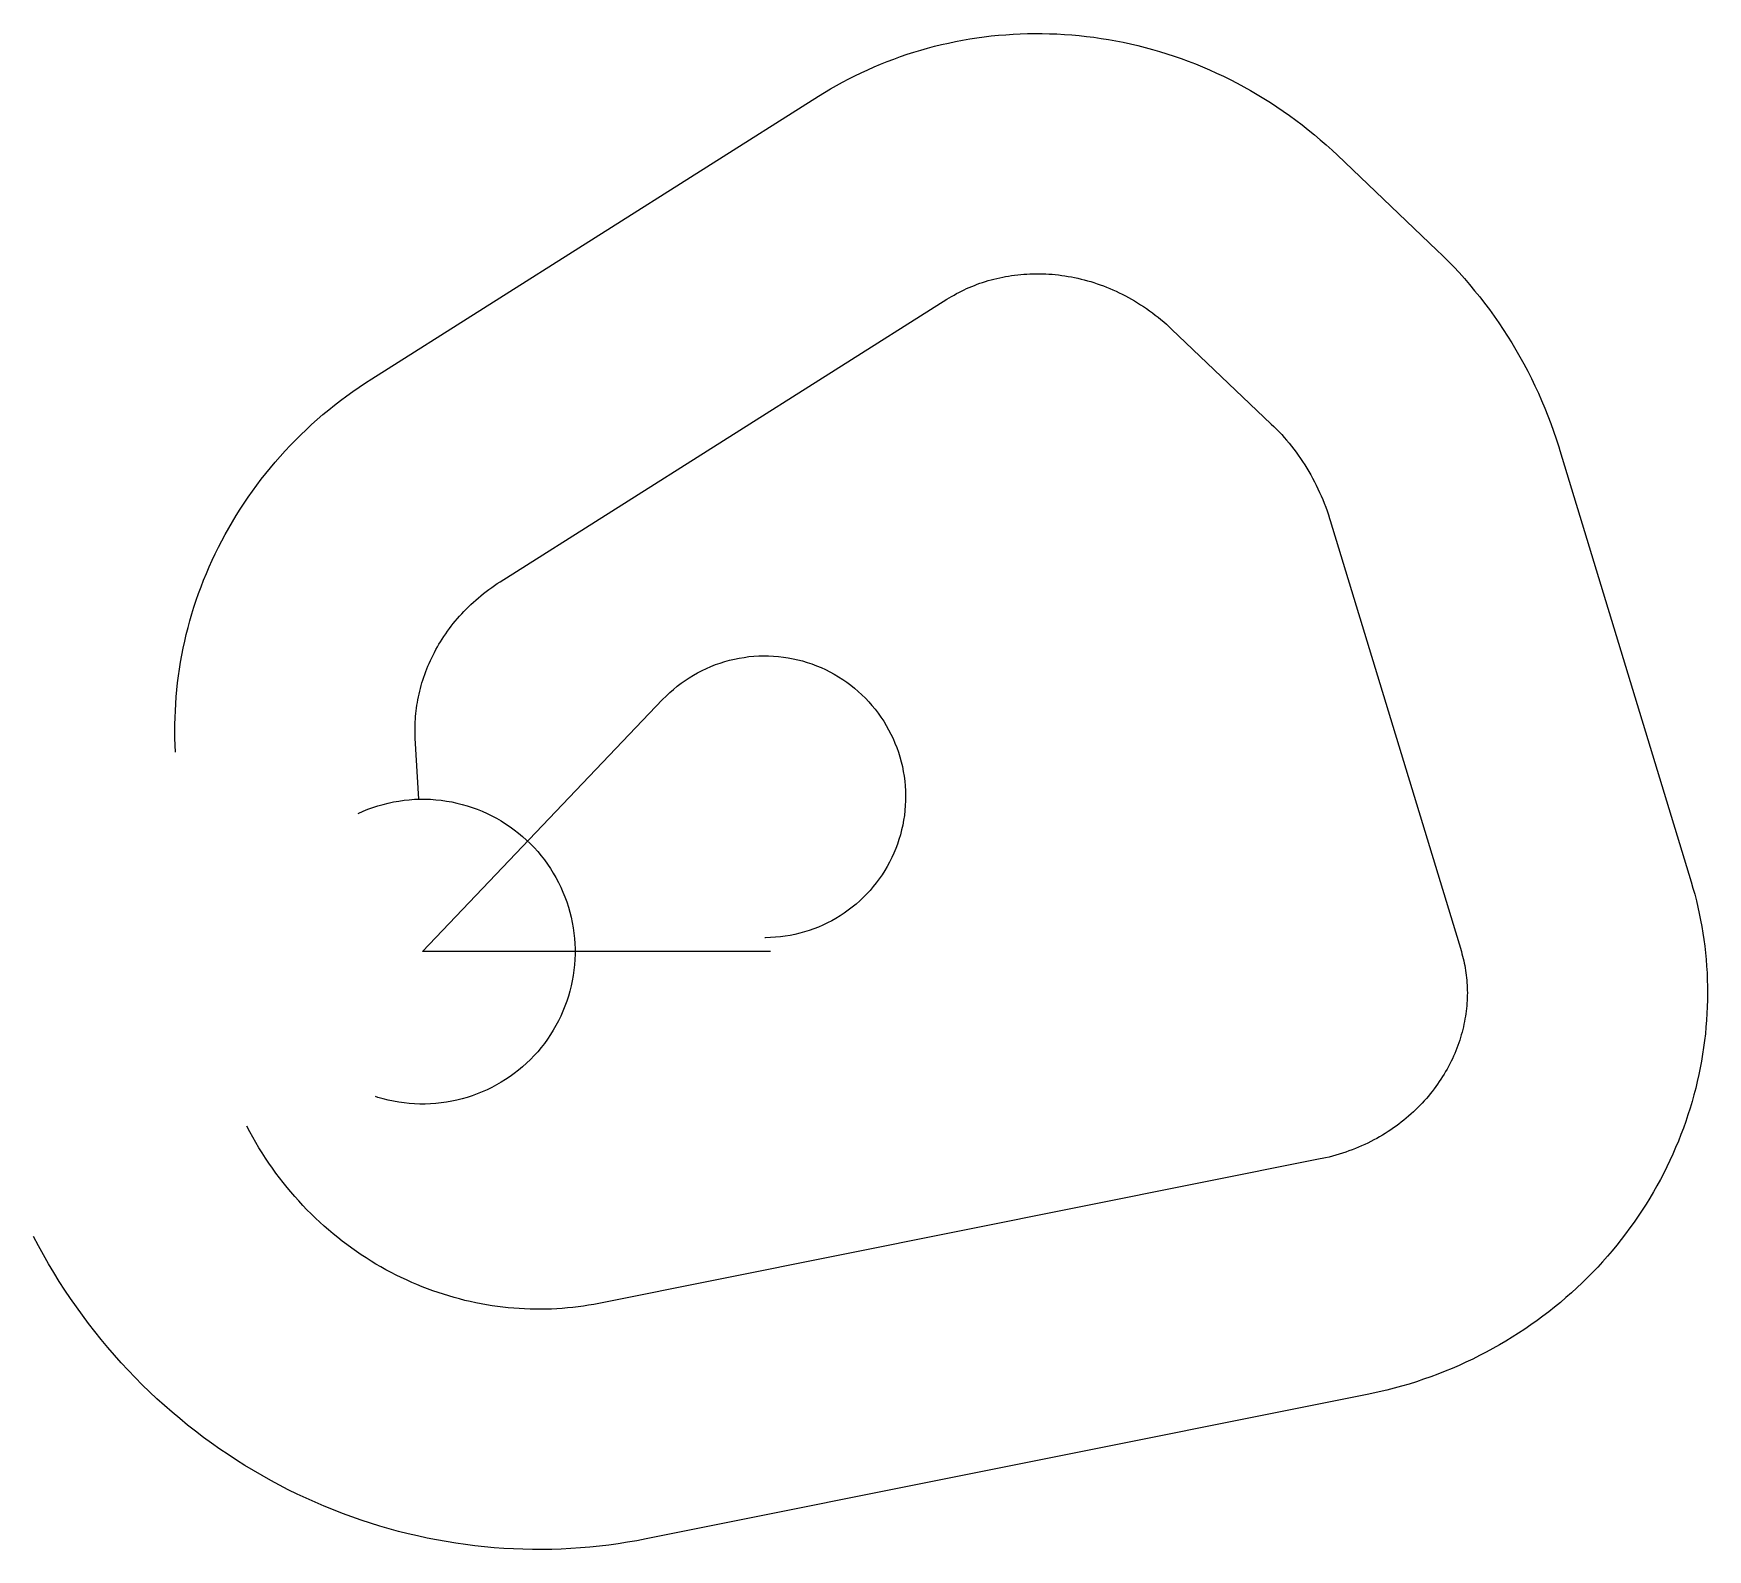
# Model space of a CAD drawing. Header units: metres. Extents: x -7452 to 24609, y -11449 to 17581.
import ezdxf

# ---------------------------------------------------------------- set-up
doc = ezdxf.new("R2010")
doc.units = ezdxf.units.M

msp = doc.modelspace()

# ---------------------------------------------------------------- linework, layer by layer
at = {"layer": 'Boundry', "color": 1}
for p, q in [((-972, 10969), (7583, 16380)), ((17519, 15251), (19427, 13434)), ((1486, 7081), (10042, 12492)), ((14346, 11920), (16254, 10103)), ((21782, 9596), (24294, 1339)), ((17382, 8258), (19894, 0)), ((-71, 2919), (-139, 4086)), ((17189, -3971), (3378, -6736)), ((18092, -8482), (4281, -11247))]:
    msp.add_line(p, q, dxfattribs=at)
at = {"layer": 'NorminalTrack', "color": 1}
msp.add_lwpolyline([(6666, 0), (0, 0), (4597, 4827), (4597, 4827), (4664, 4894), (4732, 4959), (4803, 5021), (4875, 5081), (4950, 5138), (5027, 5192), (5106, 5244), (5186, 5293), (5268, 5340), (5352, 5383), (5437, 5423), (5523, 5461), (5611, 5495), (5700, 5526), (5790, 5555), (5881, 5580), (5972, 5601), (6065, 5620), (6158, 5635), (6251, 5648), (6345, 5656), (6439, 5662), (6533, 5664), (6627, 5663), (6721, 5659), (6815, 5651), (6909, 5641), (7002, 5626), (7095, 5609), (7187, 5589), (7278, 5565), (7368, 5538), (7457, 5508), (7546, 5475), (7632, 5438), (7718, 5399), (7802, 5357), (7885, 5312), (7966, 5264), (8046, 5213), (8123, 5160), (8199, 5104), (8272, 5045), (8344, 4983), (8413, 4920), (8480, 4854), (8545, 4785), (8607, 4714), (8667, 4642), (8724, 4567), (8779, 4490), (8831, 4411), (8880, 4331), (8926, 4249), (8969, 4165), (9010, 4080), (9047, 3994), (9082, 3906), (9113, 3817), (9141, 3727), (9166, 3636), (9188, 3545), (9206, 3452), (9222, 3359), (9234, 3266), (9243, 3172), (9248, 3078), (9251, 2984), (9250, 2890), (9245, 2796), (9238, 2702), (9227, 2608), (9213, 2515), (9196, 2422), (9175, 2330), (9151, 2239), (9124, 2149), (9094, 2060), (9061, 1972), (9025, 1885), (8986, 1799), (8943, 1715), (8898, 1632), (8850, 1551), (8800, 1472), (8746, 1394), (8690, 1318), (8631, 1245), (8570, 1173), (8506, 1104), (8440, 1037), (8371, 972), (8301, 910), (8228, 850), (8153, 793), (8076, 738), (7998, 686), (7917, 637), (7835, 591), (7752, 548), (7666, 507), (7580, 470), (7492, 436), (7403, 404), (7314, 376), (7223, 351), (7131, 329), (7039, 311), (6946, 295), (6852, 283), (6759, 274), (6664, 269), (6570, 266), (6552, 266)], dxfattribs=at)
at = {"layer": 'WindSpiral', "color": 5}
for points in [[(7583, 16380), (7696, 16450), (7811, 16518), (7926, 16585), (8043, 16649), (8162, 16711), (8281, 16772), (8402, 16830), (8525, 16887), (8648, 16941), (8772, 16994), (8898, 17044), (9025, 17092), (9152, 17138), (9281, 17182), (9411, 17224), (9541, 17263), (9673, 17300), (9805, 17335), (9939, 17368), (10073, 17398), (10207, 17427), (10343, 17453), (10479, 17476), (10616, 17497), (10753, 17516), (10891, 17533), (11029, 17547), (11168, 17558), (11308, 17568), (11447, 17574), (11587, 17579), (11728, 17581), (11868, 17580), (12009, 17577), (12150, 17572), (12291, 17564), (12432, 17554), (12573, 17541), (12714, 17526), (12855, 17508), (12996, 17488), (13137, 17465), (13278, 17440), (13418, 17412), (13559, 17381), (13698, 17349), (13838, 17313), (13977, 17276), (14116, 17235), (14254, 17193), (14391, 17147), (14528, 17100), (14665, 17050), (14801, 16997), (14936, 16942), (15070, 16884), (15203, 16824), (15336, 16762), (15468, 16697), (15598, 16630), (15728, 16561), (15857, 16489), (15985, 16414), (16111, 16338), (16237, 16259), (16361, 16178), (16484, 16094), (16605, 16008), (16726, 15920), (16845, 15830), (16962, 15737), (17079, 15643), (17193, 15546), (17306, 15447), (17418, 15346), (17519, 15251)], [(19427, 13434), (19535, 13329), (19642, 13221), (19747, 13112), (19850, 13001), (19952, 12888), (20052, 12773), (20149, 12656), (20245, 12537), (20339, 12416), (20431, 12294), (20521, 12169), (20609, 12043), (20695, 11915), (20779, 11786), (20860, 11655), (20940, 11522), (21017, 11388), (21092, 11252), (21165, 11115), (21235, 10976), (21303, 10836), (21369, 10694), (21432, 10551), (21493, 10407), (21551, 10262), (21607, 10115), (21661, 9967), (21712, 9818), (21760, 9668), (21782, 9596)], [(10042, 12492), (10087, 12520), (10132, 12547), (10178, 12573), (10225, 12599), (10272, 12624), (10320, 12648), (10369, 12672), (10418, 12695), (10468, 12717), (10519, 12738), (10570, 12758), (10621, 12778), (10673, 12797), (10726, 12815), (10779, 12832), (10833, 12848), (10888, 12863), (10942, 12878), (10998, 12892), (11053, 12904), (11110, 12916), (11166, 12927), (11223, 12937), (11281, 12946), (11338, 12953), (11397, 12960), (11455, 12966), (11514, 12971), (11573, 12975), (11633, 12978), (11692, 12980), (11752, 12981), (11813, 12981), (11873, 12979), (11934, 12977), (11995, 12974), (12056, 12969), (12117, 12964), (12178, 12957), (12240, 12949), (12301, 12940), (12363, 12930), (12425, 12919), (12486, 12907), (12548, 12894), (12610, 12879), (12671, 12864), (12733, 12847), (12795, 12829), (12856, 12810), (12917, 12790), (12979, 12769), (13040, 12746), (13100, 12723), (13161, 12698), (13222, 12672), (13282, 12645), (13342, 12617), (13401, 12587), (13461, 12557), (13520, 12525), (13578, 12493), (13637, 12459), (13695, 12424), (13752, 12387), (13809, 12350), (13866, 12312), (13922, 12272), (13977, 12231), (14032, 12190), (14087, 12147), (14141, 12103), (14194, 12058), (14247, 12012), (14299, 11964), (14346, 11920)], [(-4731, 3820), (-4737, 3952), (-4742, 4084), (-4743, 4216), (-4743, 4348), (-4740, 4481), (-4735, 4613), (-4728, 4746), (-4718, 4879), (-4706, 5012), (-4692, 5145), (-4675, 5279), (-4656, 5411), (-4634, 5544), (-4610, 5677), (-4584, 5809), (-4556, 5942), (-4525, 6074), (-4491, 6205), (-4456, 6336), (-4418, 6467), (-4378, 6598), (-4335, 6727), (-4290, 6857), (-4243, 6986), (-4193, 7114), (-4141, 7241), (-4087, 7368), (-4030, 7494), (-3971, 7619), (-3910, 7744), (-3847, 7867), (-3781, 7990), (-3713, 8111), (-3643, 8232), (-3570, 8352), (-3496, 8470), (-3419, 8588), (-3340, 8704), (-3259, 8819), (-3176, 8933), (-3090, 9045), (-3003, 9156), (-2913, 9266), (-2822, 9375), (-2728, 9482), (-2632, 9587), (-2535, 9691), (-2435, 9794), (-2333, 9895), (-2230, 9994), (-2125, 10092), (-2017, 10187), (-1908, 10282), (-1797, 10374), (-1685, 10465), (-1570, 10554), (-1454, 10640), (-1336, 10726), (-1217, 10809), (-1096, 10890), (-973, 10969), (-972, 10969)], [(16254, 10103), (16305, 10054), (16355, 10003), (16405, 9952), (16453, 9899), (16501, 9846), (16548, 9792), (16595, 9736), (16640, 9680), (16685, 9623), (16729, 9564), (16771, 9505), (16813, 9445), (16854, 9384), (16895, 9322), (16934, 9259), (16972, 9195), (17009, 9130), (17045, 9065), (17080, 8998), (17114, 8931), (17147, 8863), (17179, 8794), (17210, 8725), (17240, 8655), (17268, 8584), (17296, 8512), (17322, 8440), (17347, 8366), (17371, 8293), (17382, 8258)], [(-139, 4086), (-141, 4137), (-143, 4189), (-144, 4241), (-143, 4293), (-142, 4345), (-140, 4398), (-137, 4451), (-133, 4504), (-129, 4557), (-123, 4610), (-116, 4663), (-108, 4717), (-100, 4770), (-90, 4824), (-80, 4878), (-68, 4931), (-55, 4985), (-42, 5039), (-27, 5093), (-12, 5146), (5, 5200), (23, 5254), (41, 5307), (61, 5361), (82, 5414), (103, 5467), (126, 5520), (150, 5573), (174, 5625), (200, 5678), (227, 5730), (255, 5782), (283, 5833), (313, 5884), (344, 5935), (376, 5986), (409, 6036), (443, 6086), (477, 6135), (513, 6184), (550, 6233), (588, 6281), (627, 6329), (667, 6376), (707, 6422), (749, 6469), (792, 6514), (835, 6559), (880, 6603), (926, 6647), (972, 6690), (1019, 6732), (1068, 6774), (1117, 6815), (1167, 6856), (1218, 6895), (1270, 6934), (1323, 6972), (1376, 7009), (1431, 7046), (1486, 7081), (1486, 7081)], [(-1234, 2646), (-1141, 2688), (-1046, 2726), (-951, 2761), (-854, 2792), (-756, 2820), (-657, 2845), (-557, 2866), (-457, 2884), (-356, 2898), (-254, 2909), (-153, 2916), (-51, 2919), (51, 2919), (153, 2916), (254, 2909), (356, 2898), (457, 2884), (557, 2866), (657, 2845), (756, 2820), (854, 2792), (951, 2761), (1046, 2726), (1141, 2688), (1234, 2646), (1326, 2602), (1416, 2554), (1504, 2503), (1590, 2449), (1675, 2392), (1757, 2332), (1837, 2269), (1916, 2204), (1991, 2135), (2065, 2065), (2135, 1991), (2204, 1916), (2269, 1837), (2332, 1757), (2392, 1675), (2449, 1590), (2503, 1504), (2554, 1416), (2602, 1326), (2646, 1234), (2688, 1141), (2726, 1046), (2761, 951), (2792, 854), (2820, 756), (2845, 657), (2866, 557), (2884, 457), (2898, 356), (2909, 254), (2916, 153), (2919, 51), (2919, -51), (2916, -153), (2909, -254), (2898, -356), (2884, -457), (2866, -557), (2845, -657), (2820, -756), (2792, -854), (2761, -951), (2726, -1046), (2688, -1141), (2646, -1234), (2602, -1326), (2554, -1416), (2503, -1504), (2449, -1590), (2392, -1675), (2332, -1757), (2269, -1837), (2204, -1916), (2135, -1991), (2065, -2065), (1991, -2135), (1916, -2204), (1837, -2269), (1757, -2332), (1675, -2392), (1590, -2449), (1504, -2503), (1416, -2554), (1326, -2602), (1234, -2646), (1141, -2688), (1046, -2726), (951, -2761), (854, -2792), (756, -2820), (657, -2845), (557, -2866), (457, -2884), (356, -2898), (254, -2909), (153, -2916), (51, -2919), (-51, -2919), (-153, -2916), (-254, -2909), (-356, -2898), (-457, -2884), (-557, -2866), (-657, -2845), (-756, -2820), (-854, -2792), (-902, -2777)], [(24294, 1339), (24330, 1218), (24363, 1097), (24395, 975), (24424, 852), (24451, 729), (24476, 605), (24499, 480), (24520, 355), (24539, 229), (24555, 102), (24569, -25), (24582, -153), (24591, -280), (24599, -409), (24605, -538), (24608, -667), (24609, -796), (24607, -925), (24604, -1055), (24598, -1185), (24590, -1315), (24579, -1445), (24567, -1575), (24552, -1705), (24534, -1835), (24515, -1965), (24493, -2095), (24469, -2225), (24442, -2354), (24413, -2484), (24382, -2613), (24349, -2741), (24313, -2869), (24275, -2997), (24234, -3125), (24192, -3251), (24147, -3378), (24100, -3504), (24050, -3629), (23998, -3753), (23944, -3877), (23888, -4000), (23830, -4122), (23769, -4244), (23706, -4364), (23641, -4484), (23573, -4602), (23504, -4720), (23432, -4837), (23358, -4952), (23282, -5067), (23204, -5180), (23124, -5292), (23041, -5403), (22957, -5513), (22871, -5621), (22782, -5728), (22692, -5834), (22599, -5938), (22505, -6041), (22408, -6142), (22310, -6242), (22210, -6340), (22108, -6437), (22004, -6532), (21898, -6625), (21791, -6717), (21681, -6807), (21570, -6895), (21457, -6981), (21343, -7065), (21227, -7148), (21109, -7229), (20990, -7307), (20869, -7384), (20747, -7459), (20623, -7532), (20497, -7602), (20371, -7671), (20242, -7737), (20113, -7802), (19982, -7864), (19850, -7924), (19717, -7982), (19582, -8037), (19446, -8090), (19309, -8141), (19171, -8190), (19032, -8236), (18892, -8280), (18751, -8322), (18609, -8361), (18467, -8398), (18323, -8432), (18178, -8464), (18092, -8482)], [(19894, 0), (19906, -43), (19918, -87), (19930, -131), (19940, -176), (19950, -221), (19960, -267), (19968, -312), (19976, -359), (19983, -405), (19989, -452), (19994, -499), (19999, -547), (20002, -595), (20005, -643), (20007, -692), (20008, -740), (20009, -789), (20008, -839), (20007, -888), (20005, -938), (20001, -988), (19997, -1038), (19993, -1088), (19987, -1138), (19980, -1189), (19972, -1239), (19964, -1290), (19954, -1341), (19944, -1392), (19933, -1443), (19920, -1493), (19907, -1544), (19893, -1595), (19878, -1646), (19862, -1697), (19845, -1748), (19827, -1798), (19808, -1849), (19788, -1900), (19767, -1950), (19745, -2000), (19722, -2050), (19698, -2100), (19673, -2149), (19647, -2199), (19621, -2248), (19593, -2297), (19564, -2345), (19534, -2394), (19504, -2442), (19472, -2489), (19440, -2537), (19406, -2583), (19372, -2630), (19336, -2676), (19300, -2722), (19262, -2767), (19224, -2811), (19185, -2856), (19145, -2899), (19104, -2942), (19062, -2985), (19019, -3027), (18975, -3068), (18931, -3109), (18885, -3149), (18839, -3189), (18791, -3228), (18743, -3266), (18694, -3303), (18644, -3340), (18594, -3376), (18542, -3412), (18490, -3446), (18437, -3480), (18383, -3513), (18328, -3545), (18273, -3576), (18217, -3606), (18160, -3636), (18102, -3665), (18044, -3692), (17985, -3719), (17925, -3745), (17865, -3770), (17804, -3794), (17742, -3817), (17680, -3839), (17617, -3860), (17554, -3879), (17490, -3898), (17425, -3916), (17360, -3933), (17294, -3948), (17228, -3963), (17189, -3971)], [(3378, -6736), (3279, -6755), (3180, -6772), (3080, -6788), (2979, -6801), (2878, -6814), (2777, -6824), (2675, -6832), (2573, -6839), (2471, -6844), (2368, -6848), (2265, -6849), (2161, -6849), (2058, -6847), (1954, -6843), (1850, -6837), (1746, -6829), (1642, -6820), (1538, -6809), (1434, -6795), (1330, -6781), (1225, -6764), (1121, -6745), (1017, -6724), (914, -6702), (810, -6678), (707, -6652), (603, -6624), (500, -6594), (398, -6562), (296, -6528), (194, -6493), (92, -6456), (-9, -6417), (-109, -6376), (-209, -6333), (-309, -6288), (-408, -6242), (-506, -6193), (-604, -6143), (-701, -6091), (-797, -6037), (-893, -5982), (-987, -5925), (-1081, -5865), (-1174, -5805), (-1267, -5742), (-1358, -5678), (-1448, -5611), (-1538, -5544), (-1626, -5474), (-1713, -5403), (-1800, -5330), (-1885, -5256), (-1969, -5180), (-2052, -5102), (-2133, -5022), (-2214, -4942), (-2293, -4859), (-2371, -4775), (-2447, -4689), (-2522, -4602), (-2596, -4514), (-2669, -4424), (-2740, -4332), (-2809, -4240), (-2877, -4145), (-2944, -4050), (-3009, -3953), (-3072, -3854), (-3134, -3755), (-3194, -3654), (-3253, -3552), (-3310, -3448), (-3365, -3344), (-3365, -3343)], [(4281, -11247), (4103, -11281), (3925, -11311), (3745, -11339), (3565, -11364), (3385, -11386), (3204, -11404), (3022, -11419), (2839, -11432), (2657, -11441), (2474, -11446), (2290, -11449), (2107, -11448), (1923, -11445), (1739, -11438), (1555, -11427), (1371, -11414), (1187, -11397), (1003, -11377), (819, -11354), (635, -11328), (452, -11298), (269, -11265), (86, -11229), (-96, -11190), (-278, -11147), (-459, -11101), (-640, -11052), (-820, -11000), (-999, -10945), (-1178, -10886), (-1355, -10824), (-1532, -10759), (-1708, -10691), (-1883, -10620), (-2057, -10545), (-2230, -10468), (-2401, -10387), (-2572, -10304), (-2741, -10217), (-2908, -10127), (-3075, -10034), (-3240, -9938), (-3403, -9839), (-3565, -9737), (-3725, -9632), (-3884, -9525), (-4041, -9414), (-4196, -9301), (-4349, -9184), (-4501, -9065), (-4650, -8943), (-4798, -8819), (-4944, -8691), (-5087, -8561), (-5228, -8429), (-5368, -8293), (-5505, -8155), (-5639, -8015), (-5772, -7872), (-5902, -7727), (-6030, -7579), (-6155, -7429), (-6278, -7276), (-6398, -7121), (-6516, -6964), (-6631, -6805), (-6743, -6643), (-6853, -6480), (-6959, -6314), (-7064, -6146), (-7165, -5976), (-7263, -5804), (-7359, -5631), (-7452, -5455), (-7452, -5454)]]:
    msp.add_lwpolyline(points, dxfattribs=at)

doc.saveas('drawing.dxf')
